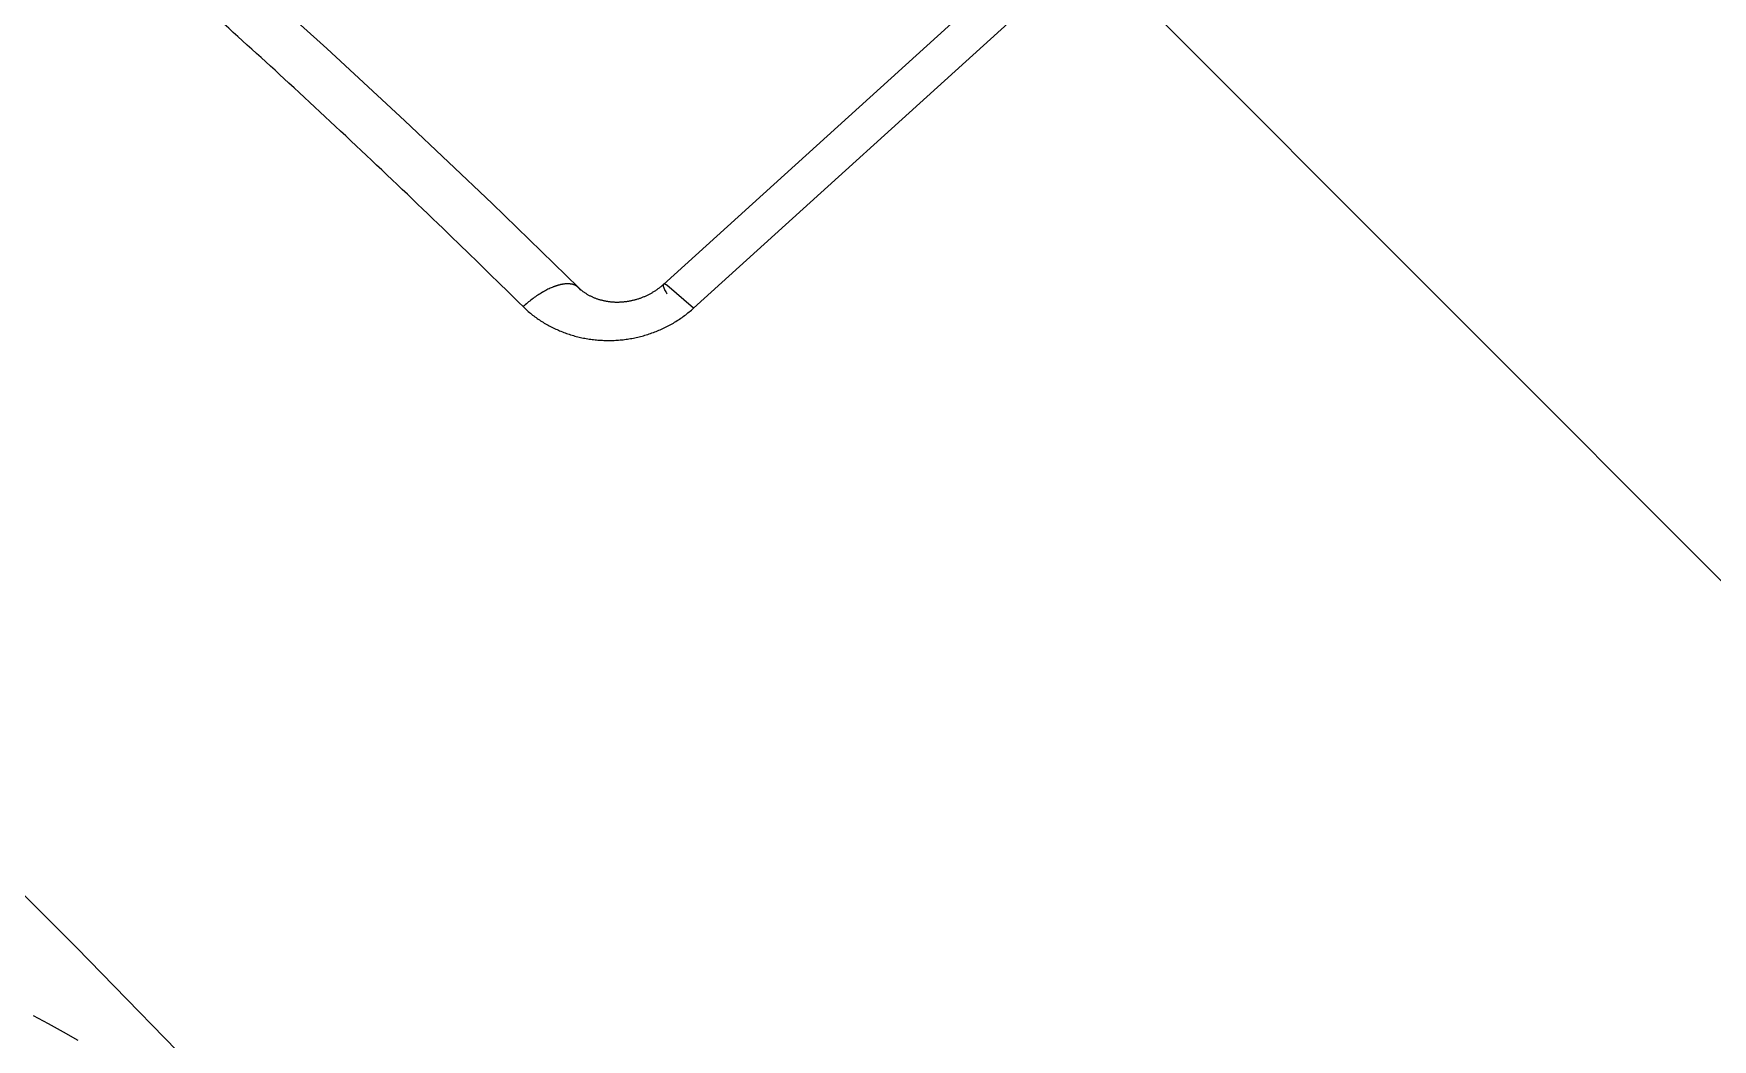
# Model space of a CAD drawing. Header units: millimetres. Extents: x -1838618 to -1600818, y -1770412 to -1553248.
# Drawn here: x -1653399.1 to -1653033.7, y -1648820.7 to -1648601.8 of the extents above; entities that cross this region are included whole.
import ezdxf

# ---------------------------------------------------------------- set-up
doc = ezdxf.new("R2010")
doc.units = ezdxf.units.MM
doc.header["$LTSCALE"] = 100
doc.linetypes.add('ACAD_ISO04W100', pattern=[30, 24, -3, 0, -3])
doc.layers.add('ANCHOR_MOUTH_SURFACE_-_VISIBLE', color=164, linetype='Continuous')

msp = doc.modelspace()

# ---------------------------------------------------------------- linework, layer by layer
at = {"color": 1, "linetype": 'ACAD_ISO04W100', "ltscale": 20}
msp.add_line((-1657772.58, -1643970.8), (-1652617.81, -1649135.69), dxfattribs=at)
at = {"layer": 'ANCHOR_MOUTH_SURFACE_-_VISIBLE', "color": 6}
for p, q in [((-1653262.04, -1648656.36), (-1653053.5, -1648467.37)), ((-1653255.46, -1648661.53), (-1653046.92, -1648472.54))]:
    msp.add_line(p, q, dxfattribs=at)
for points in [[(-1653409.8, -1648542.86), (-1653406.65, -1648545.15), (-1653403.52, -1648547.46), (-1653397.31, -1648552.17), (-1653390.35, -1648557.61), (-1653383.47, -1648563.15), (-1653375.63, -1648569.62), (-1653367.86, -1648576.17), (-1653360.15, -1648582.81), (-1653352.51, -1648589.51), (-1653335.28, -1648604.99), (-1653318.29, -1648620.73), (-1653299.3, -1648638.78), (-1653280.52, -1648657.07)], [(-1653280.08, -1648657.65), (-1653280.1, -1648657.62), (-1653280.11, -1648657.59), (-1653280.13, -1648657.56), (-1653280.15, -1648657.53), (-1653280.17, -1648657.5), (-1653280.19, -1648657.47), (-1653280.21, -1648657.44), (-1653280.23, -1648657.41), (-1653280.25, -1648657.38), (-1653280.27, -1648657.35), (-1653280.29, -1648657.33), (-1653280.32, -1648657.3), (-1653280.34, -1648657.27), (-1653280.36, -1648657.24), (-1653280.38, -1648657.22), (-1653280.41, -1648657.19), (-1653280.43, -1648657.16), (-1653280.45, -1648657.14), (-1653280.48, -1648657.11), (-1653280.5, -1648657.09), (-1653280.53, -1648657.06), (-1653280.55, -1648657.04), (-1653280.58, -1648657.01), (-1653280.61, -1648656.99), (-1653280.63, -1648656.96), (-1653280.66, -1648656.94), (-1653280.69, -1648656.92), (-1653280.72, -1648656.9), (-1653280.74, -1648656.87), (-1653280.77, -1648656.85), (-1653280.8, -1648656.83), (-1653280.83, -1648656.81), (-1653280.86, -1648656.79), (-1653280.89, -1648656.77), (-1653280.92, -1648656.75), (-1653280.95, -1648656.73), (-1653280.98, -1648656.71), (-1653281.01, -1648656.69), (-1653281.04, -1648656.67), (-1653281.07, -1648656.65), (-1653281.11, -1648656.64), (-1653281.14, -1648656.62), (-1653281.17, -1648656.6), (-1653281.21, -1648656.59), (-1653281.24, -1648656.57), (-1653281.27, -1648656.55), (-1653281.31, -1648656.54), (-1653281.34, -1648656.52), (-1653281.38, -1648656.51), (-1653281.41, -1648656.49), (-1653281.45, -1648656.48), (-1653281.48, -1648656.47), (-1653281.52, -1648656.45), (-1653281.56, -1648656.44), (-1653281.59, -1648656.43), (-1653281.63, -1648656.42), (-1653281.67, -1648656.41), (-1653281.7, -1648656.39), (-1653281.74, -1648656.38), (-1653281.78, -1648656.37), (-1653281.82, -1648656.36), (-1653281.86, -1648656.35), (-1653281.9, -1648656.34), (-1653281.94, -1648656.34), (-1653281.98, -1648656.33), (-1653282.02, -1648656.32), (-1653282.06, -1648656.31), (-1653282.1, -1648656.3), (-1653282.14, -1648656.3), (-1653282.18, -1648656.29), (-1653282.22, -1648656.28), (-1653282.26, -1648656.28), (-1653282.3, -1648656.27), (-1653282.35, -1648656.27), (-1653282.39, -1648656.26), (-1653282.43, -1648656.26), (-1653282.47, -1648656.26), (-1653282.52, -1648656.25), (-1653282.56, -1648656.25), (-1653282.6, -1648656.25), (-1653282.65, -1648656.24), (-1653282.69, -1648656.24), (-1653282.74, -1648656.24), (-1653282.78, -1648656.24), (-1653282.87, -1648656.24), (-1653282.96, -1648656.24), (-1653283.05, -1648656.24), (-1653283.15, -1648656.25), (-1653283.24, -1648656.25), (-1653283.33, -1648656.26), (-1653283.43, -1648656.26), (-1653283.53, -1648656.27), (-1653283.62, -1648656.29), (-1653283.72, -1648656.3), (-1653283.82, -1648656.31), (-1653283.92, -1648656.33), (-1653284.01, -1648656.34), (-1653284.11, -1648656.36), (-1653284.21, -1648656.38), (-1653284.32, -1648656.4), (-1653284.42, -1648656.42), (-1653284.52, -1648656.45), (-1653284.62, -1648656.47), (-1653284.72, -1648656.5), (-1653284.83, -1648656.53), (-1653284.93, -1648656.56), (-1653285.03, -1648656.59), (-1653285.14, -1648656.62), (-1653285.24, -1648656.65), (-1653285.35, -1648656.69), (-1653285.46, -1648656.72), (-1653285.57, -1648656.76), (-1653285.68, -1648656.8), (-1653285.79, -1648656.84), (-1653285.9, -1648656.88), (-1653286.01, -1648656.92), (-1653286.12, -1648656.97), (-1653286.24, -1648657.01), (-1653286.47, -1648657.11), (-1653286.7, -1648657.21), (-1653286.93, -1648657.32), (-1653287.17, -1648657.44), (-1653287.41, -1648657.56), (-1653287.65, -1648657.68), (-1653287.9, -1648657.82), (-1653288.14, -1648657.95), (-1653288.39, -1648658.09), (-1653288.64, -1648658.24), (-1653288.88, -1648658.4), (-1653289.13, -1648658.55), (-1653289.38, -1648658.72), (-1653289.63, -1648658.88), (-1653289.88, -1648659.06), (-1653290.14, -1648659.23), (-1653290.38, -1648659.42), (-1653290.63, -1648659.6), (-1653290.88, -1648659.79), (-1653291.13, -1648659.98), (-1653291.38, -1648660.18), (-1653291.62, -1648660.38), (-1653291.86, -1648660.58), (-1653292.1, -1648660.79), (-1653292.34, -1648661), (-1653292.58, -1648661.21)], [(-1653280.52, -1648657.07), (-1653280.42, -1648657.17), (-1653280.32, -1648657.26), (-1653280.21, -1648657.36), (-1653280.1, -1648657.45), (-1653279.99, -1648657.55), (-1653279.88, -1648657.64), (-1653279.77, -1648657.73), (-1653279.66, -1648657.82), (-1653279.55, -1648657.9), (-1653279.43, -1648657.99), (-1653279.32, -1648658.07), (-1653279.2, -1648658.15), (-1653279.08, -1648658.23), (-1653278.96, -1648658.31), (-1653278.84, -1648658.38), (-1653278.72, -1648658.46), (-1653278.59, -1648658.54), (-1653278.46, -1648658.61), (-1653278.33, -1648658.69), (-1653278.19, -1648658.76), (-1653278.06, -1648658.83), (-1653277.92, -1648658.89), (-1653277.79, -1648658.96), (-1653277.65, -1648659.03), (-1653277.51, -1648659.09), (-1653277.37, -1648659.15), (-1653277.23, -1648659.21), (-1653277.09, -1648659.27), (-1653276.95, -1648659.32), (-1653276.81, -1648659.37), (-1653276.67, -1648659.43), (-1653276.53, -1648659.48), (-1653276.38, -1648659.53), (-1653276.22, -1648659.58), (-1653276.07, -1648659.63), (-1653275.92, -1648659.67), (-1653275.77, -1648659.71), (-1653275.61, -1648659.76), (-1653275.46, -1648659.8), (-1653275.3, -1648659.83), (-1653275.15, -1648659.87), (-1653274.99, -1648659.9), (-1653274.83, -1648659.94), (-1653274.68, -1648659.97), (-1653274.52, -1648659.99), (-1653274.36, -1648660.02), (-1653274.21, -1648660.05), (-1653274.05, -1648660.07), (-1653273.89, -1648660.09), (-1653273.73, -1648660.11), (-1653273.57, -1648660.13), (-1653273.41, -1648660.14), (-1653273.25, -1648660.16), (-1653273.1, -1648660.17), (-1653272.94, -1648660.18), (-1653272.78, -1648660.19), (-1653272.62, -1648660.2), (-1653272.46, -1648660.2), (-1653272.3, -1648660.2), (-1653272.14, -1648660.21), (-1653271.98, -1648660.21), (-1653271.82, -1648660.2), (-1653271.66, -1648660.2), (-1653271.5, -1648660.19), (-1653271.34, -1648660.19), (-1653271.17, -1648660.18), (-1653271.01, -1648660.17), (-1653270.85, -1648660.15), (-1653270.68, -1648660.14), (-1653270.52, -1648660.12), (-1653270.36, -1648660.11), (-1653270.2, -1648660.09), (-1653270.03, -1648660.06), (-1653269.87, -1648660.04), (-1653269.71, -1648660.02), (-1653269.55, -1648659.99), (-1653269.39, -1648659.96), (-1653269.23, -1648659.93), (-1653269.07, -1648659.9), (-1653268.91, -1648659.87), (-1653268.75, -1648659.83), (-1653268.59, -1648659.79), (-1653268.43, -1648659.75), (-1653268.27, -1648659.71), (-1653268.11, -1648659.67), (-1653267.96, -1648659.63), (-1653267.8, -1648659.58), (-1653267.64, -1648659.53), (-1653267.49, -1648659.49), (-1653267.33, -1648659.44), (-1653267.18, -1648659.38), (-1653267.02, -1648659.33), (-1653266.87, -1648659.27), (-1653266.72, -1648659.22), (-1653266.56, -1648659.16), (-1653266.41, -1648659.1), (-1653266.26, -1648659.03), (-1653266.11, -1648658.97), (-1653265.96, -1648658.91), (-1653265.82, -1648658.84), (-1653265.67, -1648658.77), (-1653265.52, -1648658.7), (-1653265.38, -1648658.63), (-1653265.23, -1648658.56), (-1653265.09, -1648658.48), (-1653264.95, -1648658.41), (-1653264.8, -1648658.33), (-1653264.66, -1648658.25), (-1653264.52, -1648658.17), (-1653264.38, -1648658.09), (-1653264.24, -1648658.01), (-1653264.1, -1648657.92), (-1653263.97, -1648657.84), (-1653263.83, -1648657.75), (-1653263.7, -1648657.66), (-1653263.56, -1648657.57), (-1653263.43, -1648657.47), (-1653263.3, -1648657.38), (-1653263.17, -1648657.29), (-1653263.04, -1648657.19), (-1653262.91, -1648657.09), (-1653262.78, -1648656.99), (-1653262.65, -1648656.89), (-1653262.53, -1648656.79), (-1653262.4, -1648656.68), (-1653262.28, -1648656.58), (-1653262.16, -1648656.47), (-1653262.04, -1648656.36)], [(-1653255.46, -1648661.53), (-1653261.27, -1648656.52), (-1653261.32, -1648656.5), (-1653261.37, -1648656.47), (-1653261.41, -1648656.45), (-1653261.44, -1648656.44), (-1653261.46, -1648656.43), (-1653261.48, -1648656.42), (-1653261.5, -1648656.41), (-1653261.52, -1648656.4), (-1653261.54, -1648656.39), (-1653261.57, -1648656.38), (-1653261.59, -1648656.38), (-1653261.61, -1648656.37), (-1653261.63, -1648656.36), (-1653261.65, -1648656.36), (-1653261.66, -1648656.35), (-1653261.68, -1648656.34), (-1653261.7, -1648656.34), (-1653261.72, -1648656.33), (-1653261.74, -1648656.33), (-1653261.75, -1648656.33), (-1653261.77, -1648656.32), (-1653261.79, -1648656.32), (-1653261.8, -1648656.32), (-1653261.82, -1648656.31), (-1653261.83, -1648656.31), (-1653261.85, -1648656.31), (-1653261.86, -1648656.31), (-1653261.88, -1648656.31), (-1653261.89, -1648656.31), (-1653261.9, -1648656.31), (-1653261.92, -1648656.31), (-1653261.93, -1648656.31), (-1653261.94, -1648656.32), (-1653261.95, -1648656.32), (-1653261.96, -1648656.32), (-1653261.97, -1648656.33), (-1653261.98, -1648656.33), (-1653261.99, -1648656.33), (-1653262, -1648656.34), (-1653262.01, -1648656.34), (-1653262.02, -1648656.35), (-1653262.03, -1648656.36), (-1653262.04, -1648656.36), (-1653262.05, -1648656.37), (-1653262.05, -1648656.38), (-1653262.06, -1648656.39), (-1653262.07, -1648656.4), (-1653262.07, -1648656.4), (-1653262.08, -1648656.41), (-1653262.08, -1648656.42), (-1653262.09, -1648656.43), (-1653262.09, -1648656.45), (-1653262.09, -1648656.46), (-1653262.1, -1648656.47), (-1653262.1, -1648656.48), (-1653262.1, -1648656.49), (-1653262.1, -1648656.51), (-1653262.11, -1648656.52), (-1653262.11, -1648656.54), (-1653262.11, -1648656.55), (-1653262.11, -1648656.57), (-1653262.11, -1648656.58), (-1653262.11, -1648656.6), (-1653262.11, -1648656.61), (-1653262.1, -1648656.63), (-1653262.1, -1648656.65), (-1653262.1, -1648656.67), (-1653262.1, -1648656.68), (-1653262.09, -1648656.7), (-1653262.09, -1648656.72), (-1653262.09, -1648656.74), (-1653262.08, -1648656.76), (-1653262.08, -1648656.78), (-1653262.07, -1648656.8), (-1653262.06, -1648656.83), (-1653262.06, -1648656.85), (-1653262.05, -1648656.87), (-1653262.04, -1648656.89), (-1653262.04, -1648656.92), (-1653262.03, -1648656.94), (-1653262.02, -1648656.96), (-1653262.01, -1648656.99), (-1653262, -1648657.01), (-1653261.98, -1648657.06), (-1653261.96, -1648657.12), (-1653261.94, -1648657.17), (-1653261.91, -1648657.23), (-1653261.89, -1648657.29), (-1653261.86, -1648657.35), (-1653261.83, -1648657.41), (-1653261.8, -1648657.47), (-1653261.77, -1648657.53), (-1653261.73, -1648657.6), (-1653261.7, -1648657.66), (-1653261.62, -1648657.8), (-1653261.54, -1648657.95), (-1653261.45, -1648658.09), (-1653261.36, -1648658.25), (-1653261.26, -1648658.41)], [(-1653541.58, -1648662.29), (-1653537.01, -1648665.77), (-1653532.24, -1648669.47), (-1653527.29, -1648673.39), (-1653522.16, -1648677.53), (-1653511.37, -1648686.47), (-1653499.89, -1648696.28), (-1653487.77, -1648706.92), (-1653475.06, -1648718.35), (-1653461.81, -1648730.54), (-1653448.08, -1648743.43), (-1653433.94, -1648756.96), (-1653419.46, -1648771.06), (-1653389.78, -1648800.67), (-1653359.65, -1648831.63), (-1653329.68, -1648863.28)], [(-1653292.58, -1648661.21), (-1653292.36, -1648661.42), (-1653292.14, -1648661.64), (-1653291.91, -1648661.84), (-1653291.68, -1648662.05), (-1653291.45, -1648662.25), (-1653291.22, -1648662.45), (-1653290.98, -1648662.65), (-1653290.75, -1648662.84), (-1653290.51, -1648663.03), (-1653290.26, -1648663.22), (-1653290.02, -1648663.4), (-1653289.77, -1648663.58), (-1653289.52, -1648663.76), (-1653289.27, -1648663.93), (-1653289.02, -1648664.11), (-1653288.76, -1648664.27), (-1653288.5, -1648664.44), (-1653288.24, -1648664.61), (-1653287.97, -1648664.77), (-1653287.7, -1648664.93), (-1653287.43, -1648665.08), (-1653287.16, -1648665.24), (-1653286.88, -1648665.39), (-1653286.61, -1648665.53), (-1653286.33, -1648665.67), (-1653286.05, -1648665.81), (-1653285.77, -1648665.95), (-1653285.49, -1648666.08), (-1653285.2, -1648666.21), (-1653284.91, -1648666.34), (-1653284.63, -1648666.46), (-1653284.34, -1648666.58), (-1653284.04, -1648666.7), (-1653283.74, -1648666.81), (-1653283.44, -1648666.92), (-1653283.14, -1648667.03), (-1653282.84, -1648667.13), (-1653282.54, -1648667.23), (-1653282.23, -1648667.33), (-1653281.93, -1648667.42), (-1653281.62, -1648667.51), (-1653281.31, -1648667.6), (-1653281, -1648667.68), (-1653280.69, -1648667.76), (-1653280.38, -1648667.83), (-1653280.07, -1648667.91), (-1653279.76, -1648667.97), (-1653279.44, -1648668.04), (-1653279.13, -1648668.1), (-1653278.82, -1648668.15), (-1653278.5, -1648668.21), (-1653278.18, -1648668.26), (-1653277.87, -1648668.3), (-1653277.55, -1648668.35), (-1653277.23, -1648668.39), (-1653276.92, -1648668.42), (-1653276.6, -1648668.45), (-1653276.28, -1648668.48), (-1653275.96, -1648668.5), (-1653275.64, -1648668.53), (-1653275.32, -1648668.54), (-1653275, -1648668.56), (-1653274.68, -1648668.57), (-1653274.36, -1648668.57), (-1653274.04, -1648668.57), (-1653273.72, -1648668.57), (-1653273.39, -1648668.57), (-1653273.07, -1648668.56), (-1653272.75, -1648668.55), (-1653272.42, -1648668.53), (-1653272.1, -1648668.51), (-1653271.78, -1648668.49), (-1653271.46, -1648668.46), (-1653271.14, -1648668.43), (-1653270.81, -1648668.4), (-1653270.49, -1648668.36), (-1653270.17, -1648668.32), (-1653269.85, -1648668.27), (-1653269.53, -1648668.22), (-1653269.21, -1648668.17), (-1653268.9, -1648668.11), (-1653268.58, -1648668.05), (-1653268.26, -1648667.99), (-1653267.94, -1648667.92), (-1653267.63, -1648667.85), (-1653267.32, -1648667.78), (-1653267, -1648667.7), (-1653266.69, -1648667.62), (-1653266.38, -1648667.53), (-1653266.07, -1648667.44), (-1653265.76, -1648667.35), (-1653265.45, -1648667.25), (-1653265.14, -1648667.15), (-1653264.83, -1648667.05), (-1653264.53, -1648666.94), (-1653264.23, -1648666.83), (-1653263.92, -1648666.72), (-1653263.62, -1648666.6), (-1653263.33, -1648666.48), (-1653263.03, -1648666.36), (-1653262.73, -1648666.23), (-1653262.44, -1648666.1), (-1653262.15, -1648665.96), (-1653261.86, -1648665.83), (-1653261.57, -1648665.68), (-1653261.28, -1648665.54), (-1653260.99, -1648665.39), (-1653260.71, -1648665.24), (-1653260.43, -1648665.08), (-1653260.14, -1648664.93), (-1653259.87, -1648664.77), (-1653259.59, -1648664.6), (-1653259.31, -1648664.43), (-1653259.04, -1648664.26), (-1653258.77, -1648664.09), (-1653258.5, -1648663.91), (-1653258.24, -1648663.73), (-1653257.97, -1648663.54), (-1653257.71, -1648663.36), (-1653257.45, -1648663.17), (-1653257.19, -1648662.97), (-1653256.94, -1648662.78), (-1653256.69, -1648662.58), (-1653256.44, -1648662.37), (-1653256.19, -1648662.17), (-1653255.94, -1648661.96), (-1653255.7, -1648661.75), (-1653255.46, -1648661.53)], [(-1653389.44, -1648820.92), (-1653392.66, -1648819.1), (-1653395.89, -1648817.32), (-1653399.14, -1648815.56)]]:
    msp.add_lwpolyline(points, dxfattribs=at)
msp.add_lwpolyline([(-1653292.58, -1648661.21, 0.001956), (-1653307.8, -1648646.35, 0.005985), (-1653343.57, -1648612.54, 0.007363), (-1653376.08, -1648583.45, 0.011095), (-1653404.86, -1648559.49, 0.006882), (-1653417.42, -1648549.77)], format="xyb", dxfattribs=at)

doc.saveas('drawing.dxf')
